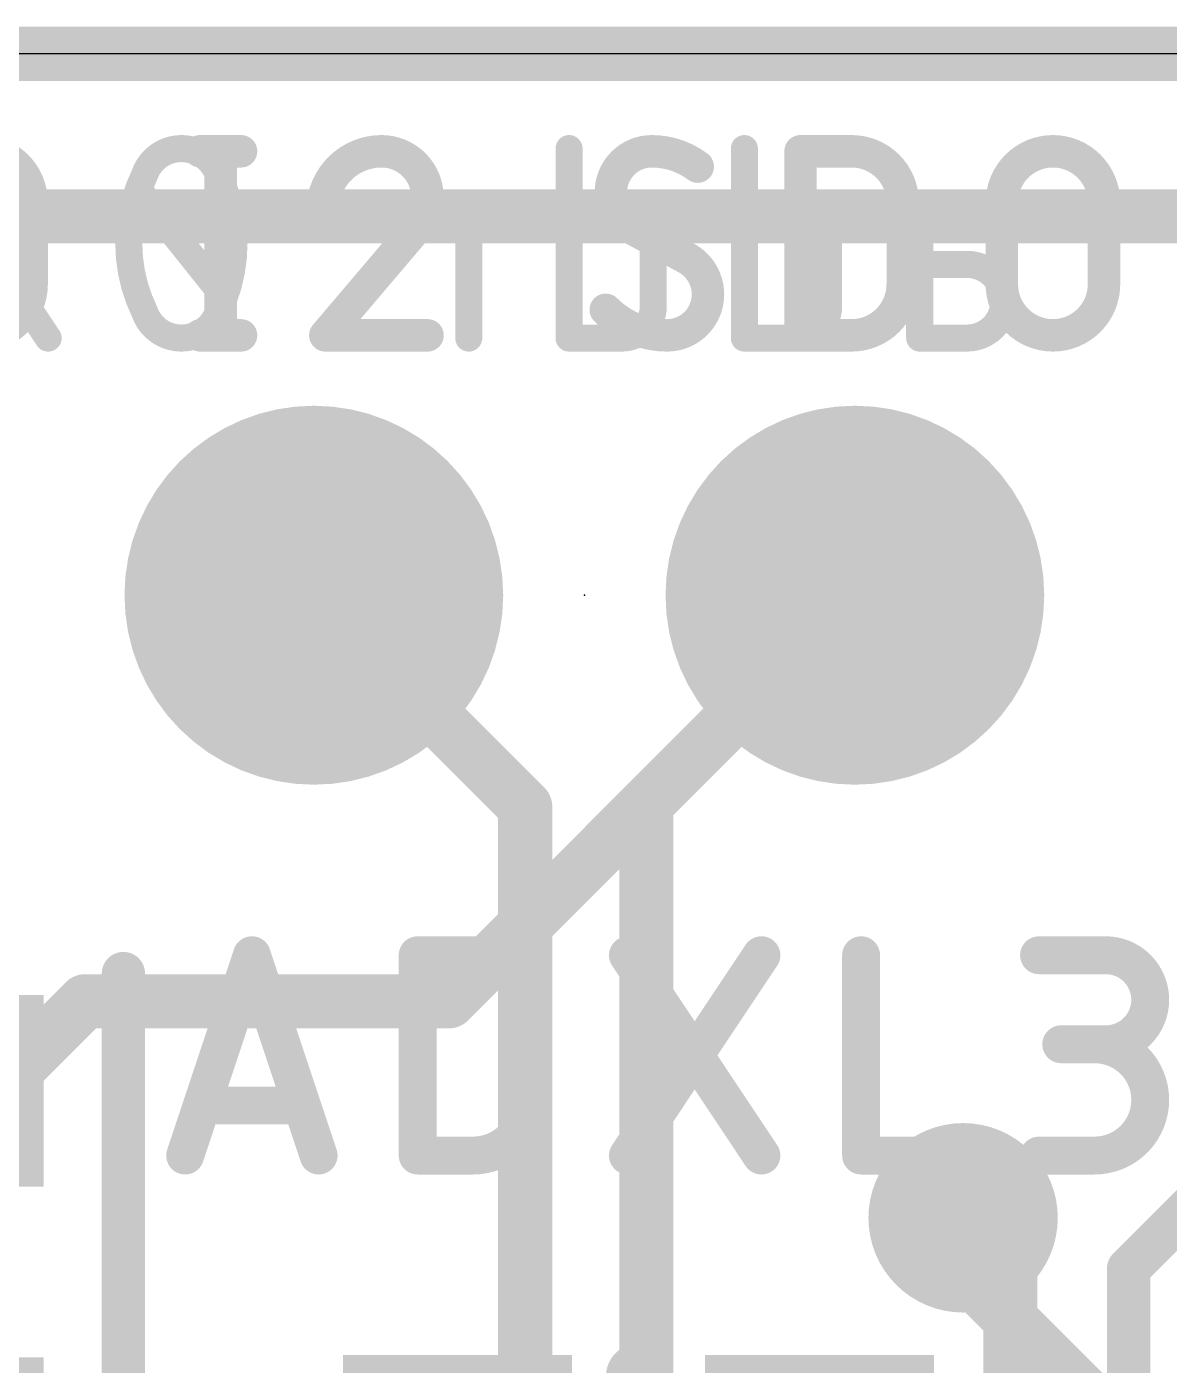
# Model space of a CAD drawing. Extents: x -0.1 to 25.5, y -0.1 to 18.
# Drawn here: x 10.08 to 15.45, y 11.63 to 17.91 of the extents above; entities that cross this region are included whole.
import ezdxf

# ---------------------------------------------------------------- set-up
doc = ezdxf.new("R2010")
doc.units = 0
for name, color, linetype in [('1', 12, 'CONTINUOUS'), ('16', 5, 'CONTINUOUS'), ('17', 110, 'CONTINUOUS'), ('18', 110, 'CONTINUOUS'), ('20', 53, 'CONTINUOUS'), ('21', 40, 'CONTINUOUS'), ('22', 6, 'CONTINUOUS'), ('23', 40, 'CONTINUOUS')]:
    doc.layers.add(name, color=color, linetype=linetype)

# ---------------------------------------------------------------- blocks, each defined once
blk = doc.blocks.new('RECT')
blk.add_solid([(-0.5, -0.5), (0.5, -0.5), (-0.5, 0.5), (0.5, 0.5)])
blk = doc.blocks.new('ROUNDP')
at = {"const_width": 0.5}
blk.add_lwpolyline([(0, -0.25, 1), (0, 0.25, 1), (0, -0.25)], format="xyb", dxfattribs=at)
blk = doc.blocks.new('ROUNDV')
at = {"const_width": 0.5}
blk.add_lwpolyline([(0, -0.25, 1), (0, 0.25, 1), (0, -0.25)], format="xyb", dxfattribs=at)

msp = doc.modelspace()

# ---------------------------------------------------------------- linework, layer by layer
at = {"layer": '1'}
for points, const_width in [([(0, 17.78), (25.4, 17.78)], 0.254), ([(8.128, 17.018), (17.272, 17.018)], 0.254), ([(12.065, 13.335), (13.97, 15.24)], 0.254), ([(9.936, 12.915), (10.356, 13.335)], 0.254), ([(10.356, 13.335), (12.065, 13.335)], 0.254), ([(15.748, 12.573), (15.2548, 12.0798)], 0.2032), ([(14.7, 12.097), (14.478, 12.319)], 0.254), ([(14.7, 9.736), (14.7, 12.097)], 0.254), ([(15.2548, 12.0798), (15.2548, 8.636)], 0.2032)]:
    msp.add_lwpolyline(points, dxfattribs=dict(at, const_width=const_width))
for points, const_width in [([(14.0149, 15.1951, 1), (13.9251, 15.2849)], 0.127), ([(10.356, 13.3985, 1), (10.356, 13.2715)], 0.127), ([(10.4009, 13.2901, 1), (10.3111, 13.3799)], 0.127), ([(12.0201, 13.3799, 1), (12.1099, 13.2901)], 0.127), ([(12.065, 13.2715, 1), (12.065, 13.3985)], 0.127), ([(14.5229, 12.3639, 1), (14.4331, 12.2741)], 0.127), ([(14.7635, 12.097, 1), (14.6365, 12.097)], 0.127), ([(14.6551, 12.0521, 1), (14.7449, 12.1419)], 0.127), ([(15.3056, 12.0798, 1), (15.204, 12.0798)], 0.1016), ([(15.2189, 12.1157, 1), (15.2907, 12.0439)], 0.1016)]:
    msp.add_lwpolyline(points, format="xyb", dxfattribs=dict(at, const_width=const_width))
at = {"layer": '16', "const_width": 0.254}
for points in [[(0, 17.78), (25.4, 17.78)], [(12.4223, 14.2477), (11.43, 15.24)], [(12.9904, 14.2604), (13.97, 15.24)], [(12.9904, 14.2604), (12.9904, 6.847)], [(12.4223, 14.2477), (12.4223, 6.1993)], [(14.478, 12.319), (14.478, 12.065)], [(15.621, 10.922), (14.478, 12.065)]]:
    msp.add_lwpolyline(points, dxfattribs=at)
at = {"layer": '16', "const_width": 0.127}
for points in [[(11.4749, 15.2849, 1), (11.3851, 15.1951)], [(14.0149, 15.1951, 1), (13.9251, 15.2849)], [(13.0539, 14.2604, 1), (12.9269, 14.2604)], [(12.4858, 14.2477, 1), (12.3588, 14.2477)], [(12.3774, 14.2028, 1), (12.4672, 14.2926)], [(12.9455, 14.3053, 1), (13.0353, 14.2155)], [(14.5415, 12.319, 1), (14.4145, 12.319)], [(14.5229, 12.1099, 1), (14.4331, 12.0201)], [(14.4145, 12.065, 1), (14.5415, 12.065)]]:
    msp.add_lwpolyline(points, format="xyb", dxfattribs=at)
at = {"layer": '20'}
msp.add_line((22.86, 17.78), (2.54, 17.78), dxfattribs=at)
at = {"layer": '21'}
for points, const_width in [([(10.1052, 17.0829, 0.4142), (9.8654, 17.3228)], 0.1524), ([(10.8963, 17.3609, 1), (10.8963, 17.2847)], 0.0762), ([(11.0304, 17.3228, 1), (10.9542, 17.3228)], 0.0762), ([(11.0882, 17.2847, 1), (11.0882, 17.3609)], 0.0762), ([(11.7478, 17.3228, 0.3252), (11.4839, 17.1309)], 0.1524), ([(11.9637, 17.1069, 0.4142), (11.7478, 17.3228)], 0.1524), ([(11.7478, 17.3609, 1), (11.7478, 17.2847)], 0.0762), ([(11.7478, 17.2847, 1), (11.7478, 17.3609)], 0.0762), ([(13.0164, 17.3228, 0.4142), (12.8245, 17.1309)], 0.1524), ([(13.2323, 17.2508, 0.1623), (13.0164, 17.3228)], 0.1524), ([(13.0164, 17.3609, 1), (13.0164, 17.2847)], 0.0762), ([(13.0164, 17.2847, 1), (13.0164, 17.3609)], 0.0762), ([(13.753, 17.3228, 1), (13.6768, 17.3228)], 0.0762), ([(13.7149, 17.3609, 1), (13.7149, 17.2847)], 0.0762), ([(14.1947, 17.0829, 0.4142), (13.9548, 17.3228)], 0.1524), ([(13.9548, 17.3609, 1), (13.9548, 17.2847)], 0.0762), ([(13.9548, 17.2847, 1), (13.9548, 17.3609)], 0.0762), ([(15.1395, 17.0829, 1), (14.6598, 17.0829)], 0.1524), ([(13.2094, 17.2204, 1), (13.2551, 17.2813)], 0.0762), ([(12.8245, 17.1309, 0.2656), (12.9204, 16.963)], 0.1524), ([(12.8626, 17.1309, 1), (12.7864, 17.1309)], 0.0762), ([(10.1433, 17.0829, 1), (10.0671, 17.0829)], 0.0762), ([(11.4477, 17.1426, 1), (11.5202, 17.1191)], 0.0762), ([(11.8917, 16.939, 0.2053), (11.9637, 17.1069)], 0.1524), ([(12.0018, 17.1069, 1), (11.9256, 17.1069)], 0.0762), ([(11.9256, 17.1069, 1), (12.0018, 17.1069)], 0.0762), ([(12.7864, 17.1309, 1), (12.8626, 17.1309)], 0.0762), ([(14.2327, 17.0829, 1), (14.1565, 17.0829)], 0.0762), ([(14.6979, 17.0829, 1), (14.6217, 17.0829)], 0.0762), ([(15.1776, 17.0829, 1), (15.1014, 17.0829)], 0.0762), ([(10.0671, 17.0829, 1), (10.1433, 17.0829)], 0.0762), ([(14.1566, 17.0829, 1), (14.2328, 17.0829)], 0.0762), ([(14.6217, 17.0829, 1), (14.6979, 17.0829)], 0.0762), ([(15.1014, 17.0829, 1), (15.1776, 17.0829)], 0.0762), ([(12.9387, 16.9964, 1), (12.9022, 16.9295)], 0.0762), ([(12.9011, 16.9301, 1), (12.9398, 16.9958)], 0.0762), ([(11.8654, 16.9666, 1), (11.918, 16.9114)], 0.0762), ([(11.9207, 16.9143, 1), (11.8627, 16.9637)], 0.0762), ([(13.2036, 16.8519, 1), (13.165, 16.7862)], 0.0762), ([(13.2803, 16.6511, 0.2656), (13.1843, 16.819)], 0.1524), ([(13.1661, 16.7856, 1), (13.2025, 16.8525)], 0.0762), ([(9.8654, 16.4592, 0.4142), (10.1052, 16.6991)], 0.1524), ([(10.1433, 16.6991, 1), (10.0671, 16.6991)], 0.0762), ([(13.9548, 16.4592, 0.4142), (14.1946, 16.6991)], 0.1524), ([(14.2327, 16.6991, 1), (14.1565, 16.6991)], 0.0762), ([(14.6598, 16.6991, 1), (15.1395, 16.6991)], 0.1524), ([(14.6979, 16.6991, 1), (14.6217, 16.6991)], 0.0762), ([(15.1776, 16.6991, 1), (15.1014, 16.6991)], 0.0762), ([(10.0671, 16.6991, 1), (10.1433, 16.6991)], 0.0762), ([(13.0883, 16.4592, 0.4142), (13.2803, 16.6511)], 0.1524), ([(13.3184, 16.6511, 1), (13.2422, 16.6511)], 0.0762), ([(14.1565, 16.6991, 1), (14.2327, 16.6991)], 0.0762), ([(14.6217, 16.6991, 1), (14.6979, 16.6991)], 0.0762), ([(15.1014, 16.6991, 1), (15.1776, 16.6991)], 0.0762), ([(12.8275, 16.606, 1), (12.7734, 16.5523)], 0.0762), ([(12.8005, 16.5791, 0.2), (13.0883, 16.4592)], 0.1524), ([(13.2422, 16.6511, 1), (13.3183, 16.6511)], 0.0762), ([(10.8963, 16.4973, 1), (10.8963, 16.4211)], 0.0762), ([(11.0882, 16.4211, 1), (11.0882, 16.4973)], 0.0762), ([(11.4839, 16.4973, 1), (11.4839, 16.4211)], 0.0762), ([(11.4549, 16.4839, 1), (11.5129, 16.4345)], 0.0762), ([(11.9637, 16.4211, 1), (11.9637, 16.4973)], 0.0762), ([(13.0883, 16.4973, 1), (13.0883, 16.4211)], 0.0762), ([(13.0883, 16.4211, 1), (13.0883, 16.4973)], 0.0762), ([(13.7149, 16.4973, 1), (13.7149, 16.4211)], 0.0762), ([(13.9548, 16.4973, 1), (13.9548, 16.4211)], 0.0762), ([(13.9548, 16.4211, 1), (13.9548, 16.4973)], 0.0762), ([(10.9542, 16.4592, 1), (11.0304, 16.4592)], 0.0762), ([(13.6768, 16.4592, 1), (13.753, 16.4592)], 0.0762), ([(11.1813, 13.565, 1), (11.097, 13.5368)], 0.0889), ([(11.1813, 13.5368, 1), (11.097, 13.565)], 0.0889), ([(11.9619, 13.5509, 1), (11.873, 13.5509)], 0.0889), ([(11.9174, 13.5953, 1), (11.9174, 13.5065)], 0.0889), ([(12.4395, 13.2898, 0.4142), (12.1785, 13.5509)], 0.1778), ([(12.1785, 13.5953, 1), (12.1785, 13.5065)], 0.0889), ([(12.1785, 13.5065, 1), (12.1785, 13.5953)], 0.0889), ([(12.9416, 13.5756, 1), (12.8676, 13.5262)], 0.0889), ([(13.5681, 13.5262, 1), (13.4941, 13.5756)], 0.0889), ([(14.0436, 13.5509, 1), (13.9547, 13.5509)], 0.0889), ([(14.8344, 13.5953, 1), (14.8344, 13.5065)], 0.0889), ([(15.1476, 13.1332, 1), (15.1476, 13.5509)], 0.1778), ([(15.1476, 13.5953, 1), (15.1476, 13.5065)], 0.0889), ([(15.1476, 13.5065, 1), (15.1476, 13.5953)], 0.0889), ([(10.5868, 13.465, 1), (10.4852, 13.465)], 0.1016), ([(12.484, 13.2898, 1), (12.3951, 13.2898)], 0.0889), ([(12.3951, 13.2898, 1), (12.484, 13.2898)], 0.0889), ([(14.9388, 13.1777, 1), (14.9388, 13.0888)], 0.0889), ([(15.0954, 12.6111, 1), (15.0954, 13.1332)], 0.1778), ([(15.0954, 13.1777, 1), (15.0954, 13.0888)], 0.0889), ([(15.1476, 13.1777, 1), (15.1476, 13.0888)], 0.0889), ([(15.1476, 13.0888, 1), (15.1476, 13.1777)], 0.0889), ([(12.1785, 12.6111, 0.4142), (12.4395, 12.8722)], 0.1778), ([(12.484, 12.8722, 1), (12.3951, 12.8722)], 0.0889), ([(10.9042, 12.8905, 1), (10.9042, 12.8016)], 0.0889), ([(11.3741, 12.8016, 1), (11.3741, 12.8905)], 0.0889), ([(12.3951, 12.8722, 1), (12.484, 12.8722)], 0.0889), ([(11.9174, 12.6555, 1), (11.9174, 12.5667)], 0.0889), ([(12.1785, 12.6555, 1), (12.1785, 12.5667)], 0.0889), ([(12.1785, 12.5667, 1), (12.1785, 12.6555)], 0.0889), ([(13.9991, 12.6555, 1), (13.9991, 12.5667)], 0.0889), ([(14.4168, 12.5667, 1), (14.4168, 12.6555)], 0.0889), ([(14.8344, 12.6555, 1), (14.8344, 12.5667)], 0.0889), ([(15.0954, 12.6555, 1), (15.0954, 12.5667)], 0.0889), ([(15.0954, 12.5667, 1), (15.0954, 12.6555)], 0.0889), ([(10.7837, 12.6252, 1), (10.868, 12.597)], 0.0889), ([(11.4102, 12.597, 1), (11.4946, 12.6252)], 0.0889), ([(11.873, 12.6111, 1), (11.9619, 12.6111)], 0.0889), ([(12.8676, 12.6358, 1), (12.9416, 12.5864)], 0.0889), ([(13.4941, 12.5864, 1), (13.5681, 12.6358)], 0.0889), ([(13.9547, 12.6111, 1), (14.0436, 12.6111)], 0.0889), ([(13.0302, 11.576, 1), (12.8778, 11.576)], 0.1524)]:
    msp.add_lwpolyline(points, format="xyb", dxfattribs=dict(at, const_width=const_width))
for points, const_width in [([(10.8963, 17.3228), (11.0882, 17.3228)], 0.1524), ([(10.9923, 17.3228), (10.9923, 16.4592)], 0.1524), ([(13.7149, 16.4592), (13.7149, 17.3228)], 0.1524), ([(13.7149, 17.3228), (13.9548, 17.3228)], 0.1524), ([(10.1052, 17.0829), (10.1052, 16.6991)], 0.1524), ([(14.1946, 17.0829), (14.1946, 16.6991)], 0.1524), ([(14.6598, 16.6991), (14.6598, 17.0829)], 0.1524), ([(15.1395, 17.0829), (15.1395, 16.6991)], 0.1524), ([(13.1843, 16.819), (12.9204, 16.963)], 0.1524), ([(11.8917, 16.939), (11.4839, 16.4592)], 0.1524), ([(10.8963, 16.4592), (11.0882, 16.4592)], 0.1524), ([(11.4839, 16.4592), (11.9637, 16.4592)], 0.1524), ([(13.9548, 16.4592), (13.7149, 16.4592)], 0.1524), ([(10.8259, 12.6111), (11.1391, 13.5509)], 0.1778), ([(11.1391, 13.5509), (11.4524, 12.6111)], 0.1778), ([(11.9174, 12.6111), (11.9174, 13.5509)], 0.1778), ([(11.9174, 13.5509), (12.1785, 13.5509)], 0.1778), ([(12.9046, 12.6111), (13.5311, 13.5509)], 0.1778), ([(12.9046, 13.5509), (13.5311, 12.6111)], 0.1778), ([(13.9991, 13.5509), (13.9991, 12.6111)], 0.1778), ([(14.8344, 13.5509), (15.1476, 13.5509)], 0.1778), ([(10.536, 13.465), (10.536, 10.665)], 0.2032), ([(12.4395, 13.2898), (12.4395, 12.8722)], 0.1778), ([(15.1476, 13.1332), (14.9388, 13.1332)], 0.1778), ([(11.3741, 12.846), (10.9042, 12.846)], 0.1778), ([(12.1785, 12.6111), (11.9174, 12.6111)], 0.1778), ([(13.9991, 12.6111), (14.4168, 12.6111)], 0.1778), ([(14.8344, 12.6111), (15.0954, 12.6111)], 0.1778), ([(12.954, 11.576), (12.954, 10.776)], 0.3048)]:
    msp.add_lwpolyline(points, dxfattribs=dict(at, const_width=const_width))
at = {"layer": '22'}
for points, const_width in [([(10.8081, 17.3355, 0.3205), (10.6353, 17.212)], 0.127), ([(10.981, 17.212, 0.3205), (10.8081, 17.3355)], 0.127), ([(10.8081, 17.3672, 1), (10.8081, 17.3038)], 0.0635), ([(10.8081, 17.3038, 1), (10.8081, 17.3672)], 0.0635), ([(12.66, 17.3355, 1), (12.5965, 17.3355)], 0.0635), ([(13.483, 17.3355, 1), (13.4195, 17.3355)], 0.0635), ([(10.6353, 17.212, 0.1139), (10.5612, 16.891)], 0.127), ([(10.6638, 17.1981, 1), (10.6067, 17.2259)], 0.0635), ([(11.0551, 16.891, 0.1139), (10.981, 17.212)], 0.127), ([(11.0095, 17.2259, 1), (10.9525, 17.1981)], 0.0635), ([(10.6052, 17.2223, 1), (10.6653, 17.2017)], 0.0635), ([(10.951, 17.2017, 1), (11.011, 17.2223)], 0.0635), ([(10.6354, 17.1578, 1), (10.5858, 17.1181)], 0.0635), ([(10.2091, 17.0216, 1), (10.1563, 17.0568)], 0.0635), ([(11.8608, 17.0709, 1), (11.8608, 17.0074)], 0.0635), ([(11.8925, 17.0392, 1), (11.829, 17.0392)], 0.0635), ([(12.1889, 17.0392, 1), (12.1254, 17.0392)], 0.0635), ([(12.1571, 17.0074, 1), (12.1571, 17.0709)], 0.0635), ([(12.6283, 17.0709, 1), (12.6283, 17.0074)], 0.0635), ([(13.0234, 16.891, 0.4142), (12.8752, 17.0392)], 0.127), ([(12.8752, 17.0709, 1), (12.8752, 17.0074)], 0.0635), ([(12.8752, 17.0074, 1), (12.8752, 17.0709)], 0.0635), ([(13.4512, 17.0709, 1), (13.4512, 17.0074)], 0.0635), ([(13.8464, 16.891, 0.4142), (13.6982, 17.0392)], 0.127), ([(13.6982, 17.0709, 1), (13.6982, 17.0074)], 0.0635), ([(13.6982, 17.0074, 1), (13.6982, 17.0709)], 0.0635), ([(14.4224, 17.0392, 0.4142), (14.2742, 16.891)], 0.127), ([(14.4224, 17.0709, 1), (14.4224, 17.0074)], 0.0635), ([(14.4224, 17.0074, 1), (14.4224, 17.0709)], 0.0635), ([(14.6199, 17.0074, 1), (14.6199, 17.0709)], 0.0635), ([(11.829, 16.9404, 1), (11.8925, 16.9404)], 0.0635), ([(10.5612, 16.891, 0.1139), (10.6353, 16.57)], 0.127), ([(10.5929, 16.891, 1), (10.5294, 16.891)], 0.0635), ([(10.5294, 16.891, 1), (10.5929, 16.891)], 0.0635), ([(10.981, 16.57, 0.1139), (11.0551, 16.891)], 0.127), ([(11.0868, 16.891, 1), (11.0233, 16.891)], 0.0635), ([(11.0233, 16.891, 1), (11.0868, 16.891)], 0.0635), ([(13.0552, 16.891, 1), (12.9916, 16.891)], 0.0635), ([(12.9916, 16.891, 1), (13.0552, 16.891)], 0.0635), ([(13.8781, 16.891, 1), (13.8146, 16.891)], 0.0635), ([(13.8146, 16.891, 1), (13.8781, 16.891)], 0.0635), ([(14.306, 16.891, 1), (14.2425, 16.891)], 0.0635), ([(14.2425, 16.891, 1), (14.306, 16.891)], 0.0635), ([(14.2742, 16.824, 1), (14.2742, 16.7605)], 0.0635), ([(14.4965, 16.824, 1), (14.4965, 16.7605)], 0.0635), ([(14.4965, 16.4465, 1), (14.4965, 16.7922)], 0.127), ([(14.4965, 16.7605, 1), (14.4965, 16.824)], 0.0635), ([(10.9809, 16.6242, 1), (11.0305, 16.6639)], 0.0635), ([(12.8752, 16.4465, 0.4142), (13.0234, 16.5947)], 0.127), ([(13.0551, 16.5947, 1), (12.9916, 16.5947)], 0.0635), ([(13.6982, 16.4465, 0.4142), (13.8464, 16.5947)], 0.127), ([(13.8781, 16.5947, 1), (13.8146, 16.5947)], 0.0635), ([(10.6653, 16.5803, 1), (10.6052, 16.5597)], 0.0635), ([(10.6353, 16.57, 0.3205), (10.8081, 16.4465)], 0.127), ([(10.6067, 16.5561, 1), (10.6638, 16.5839)], 0.0635), ([(10.8081, 16.4465, 0.3205), (10.981, 16.57)], 0.127), ([(10.9525, 16.5839, 1), (11.0095, 16.5561)], 0.0635), ([(11.011, 16.5597, 1), (10.951, 16.5803)], 0.0635), ([(12.9916, 16.5947, 1), (13.0552, 16.5947)], 0.0635), ([(13.8146, 16.5947, 1), (13.8781, 16.5947)], 0.0635), ([(10.1563, 16.4289, 1), (10.2091, 16.4641)], 0.0635), ([(10.8081, 16.4782, 1), (10.8081, 16.4148)], 0.0635), ([(10.8081, 16.4148, 1), (10.8081, 16.4782)], 0.0635), ([(12.1254, 16.4465, 1), (12.1889, 16.4465)], 0.0635), ([(12.6283, 16.4782, 1), (12.6283, 16.4148)], 0.0635), ([(12.5965, 16.4465, 1), (12.66, 16.4465)], 0.0635), ([(12.8752, 16.4782, 1), (12.8752, 16.4148)], 0.0635), ([(12.8752, 16.4148, 1), (12.8752, 16.4782)], 0.0635), ([(13.4512, 16.4782, 1), (13.4512, 16.4148)], 0.0635), ([(13.4195, 16.4465, 1), (13.483, 16.4465)], 0.0635), ([(13.6982, 16.4782, 1), (13.6982, 16.4148)], 0.0635), ([(13.6982, 16.4148, 1), (13.6982, 16.4782)], 0.0635), ([(14.2742, 16.4782, 1), (14.2742, 16.4148)], 0.0635), ([(14.2425, 16.4465, 1), (14.306, 16.4465)], 0.0635), ([(14.4965, 16.4782, 1), (14.4965, 16.4147)], 0.0635), ([(14.4965, 16.4148, 1), (14.4965, 16.4782)], 0.0635)]:
    msp.add_lwpolyline(points, format="xyb", dxfattribs=dict(at, const_width=const_width))
at = {"layer": '22', "const_width": 0.127}
for points in [[(12.6283, 17.3355), (12.6283, 16.4465)], [(13.4512, 17.3355), (13.4512, 16.4465)], [(11.0057, 16.6441), (10.6106, 17.1379)], [(10.1827, 16.4465), (9.7876, 17.0392)], [(10.1827, 17.0392), (9.7876, 16.4465)], [(12.1571, 17.0392), (11.8608, 17.0392)], [(11.8608, 17.0392), (11.8608, 16.9404)], [(12.1571, 16.4465), (12.1571, 17.0392)], [(12.8752, 17.0392), (12.6283, 17.0392)], [(13.6982, 17.0392), (13.4512, 17.0392)], [(14.4224, 17.0392), (14.6199, 17.0392)], [(13.0234, 16.5947), (13.0234, 16.891)], [(13.8464, 16.5947), (13.8464, 16.891)], [(14.2742, 16.4465), (14.2742, 16.891)], [(14.2742, 16.7922), (14.4965, 16.7922)], [(12.6283, 16.4465), (12.8752, 16.4465)], [(13.4512, 16.4465), (13.6982, 16.4465)], [(14.4965, 16.4465), (14.2742, 16.4465)]]:
    msp.add_lwpolyline(points, dxfattribs=at)
at = {"layer": '23'}
msp.add_point((12.7, 15.24), dxfattribs=at)

# ---------------------------------------------------------------- block references
at = {"layer": '1', "xscale": 0.45, "yscale": 0.9}
for p in [(9.936, 12.915), (9.936, 11.215)]:
    msp.add_blockref('RECT', p, dxfattribs=at)
at = {"layer": '1', "xscale": 1.075}
for p in [(12.104, 11.176), (13.804, 11.176)]:
    msp.add_blockref('RECT', p, dxfattribs=at)
at = {"layer": '17', "xscale": 1.778, "yscale": 1.778, "rotation": 90}
for p in [(11.43, 15.24), (11.43, 15.24), (13.97, 15.24), (13.97, 15.24)]:
    msp.add_blockref('ROUNDP', p, dxfattribs=at)
at = {"layer": '18', "xscale": 0.889, "yscale": 0.889}
msp.add_blockref('ROUNDV', (14.478, 12.319), dxfattribs=at)
msp.add_blockref('ROUNDV', (14.478, 12.319), dxfattribs=at)

doc.saveas('drawing.dxf')
